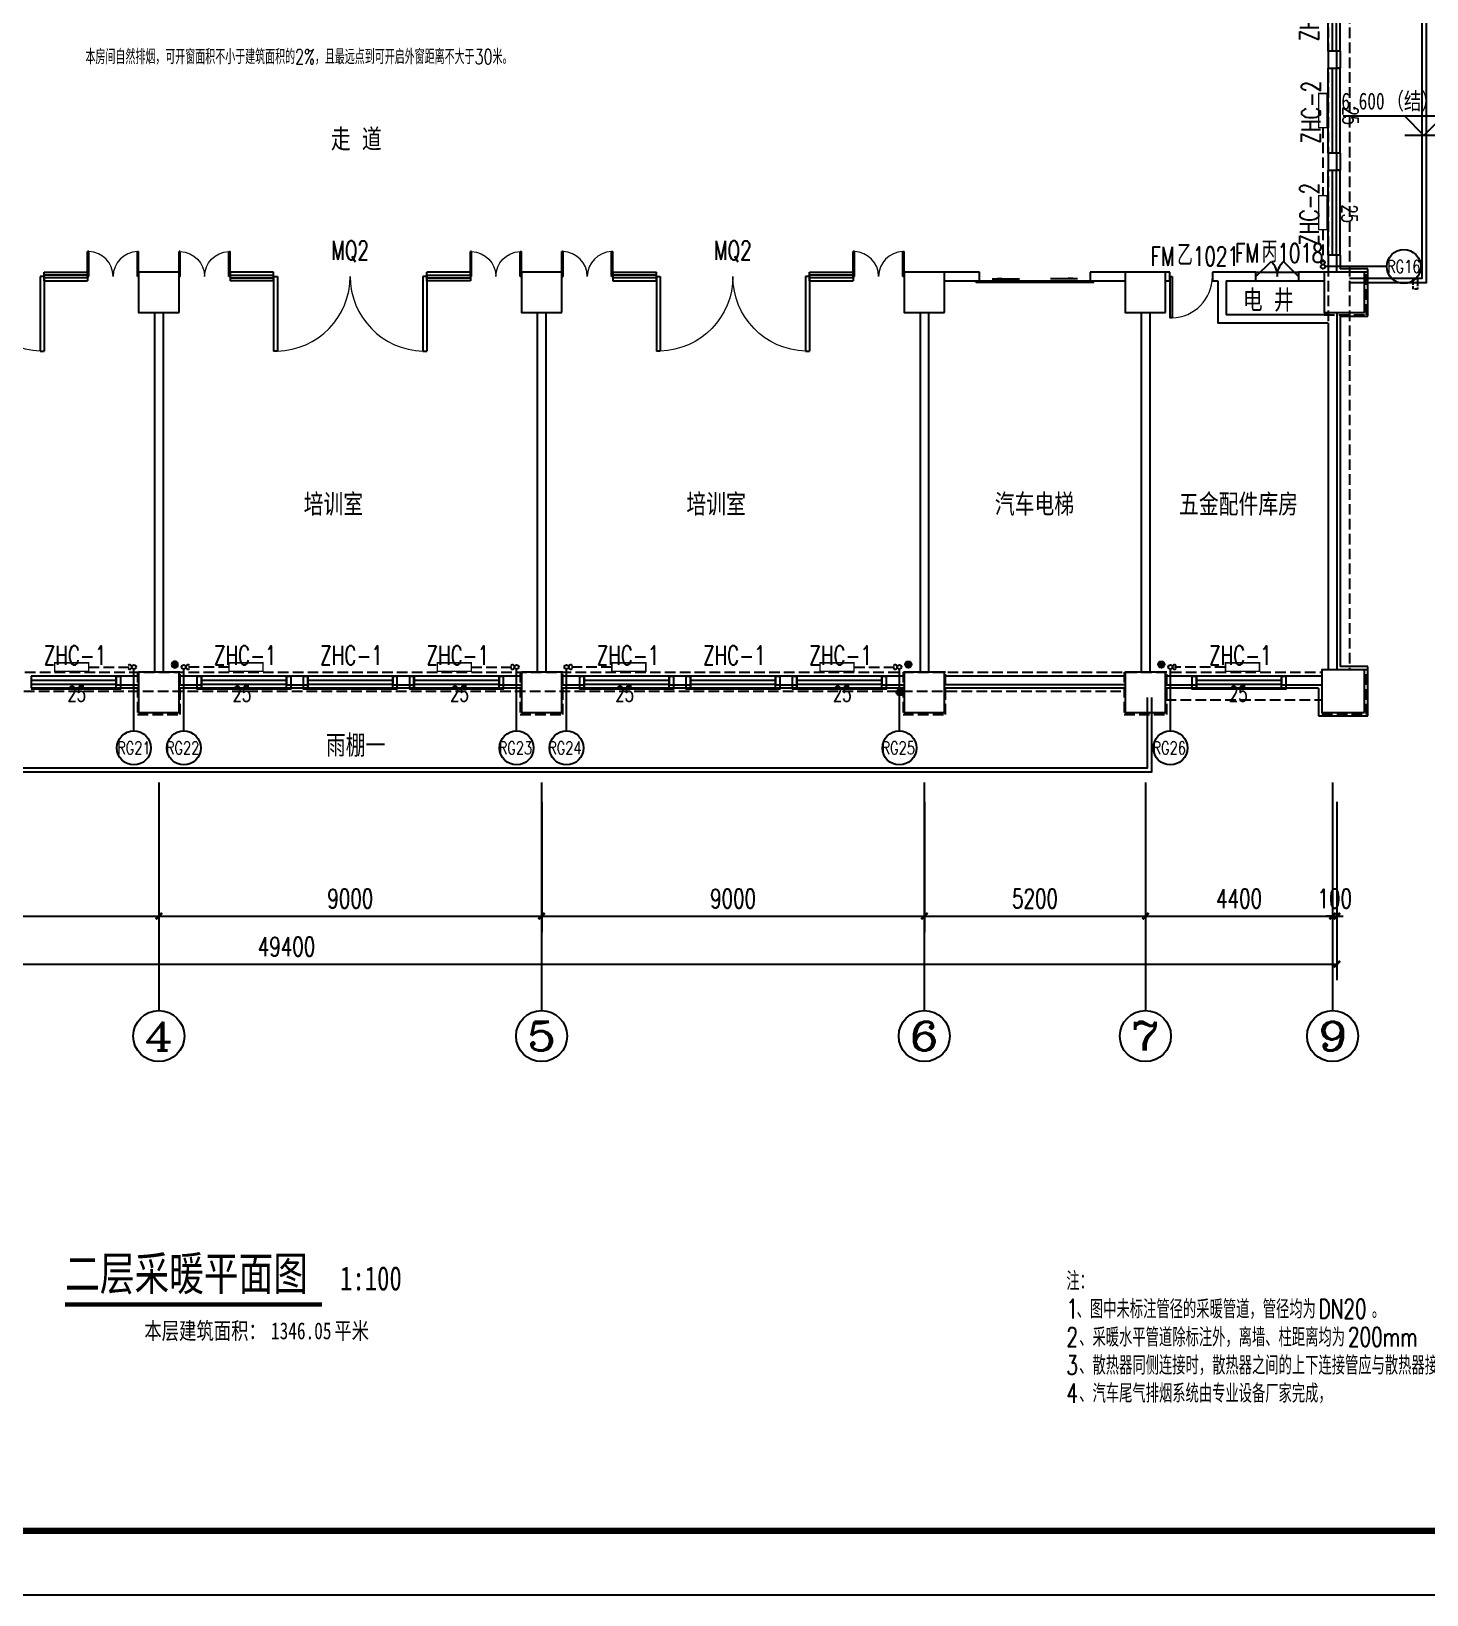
# Model space of a CAD drawing. Extents: x -37230 to 424755, y -141014 to 127947.
# Drawn here: x 181228 to 214043, y -3727 to 33030 of the extents above; entities that cross this region are included whole.
import ezdxf
from ezdxf.enums import TextEntityAlignment as Align

# ---------------------------------------------------------------- set-up
doc = ezdxf.new("R2010")
doc.units = 0
doc.header["$LTSCALE"] = 1000
doc.header["$MEASUREMENT"] = 0
doc.linetypes.add('DASH', pattern=[0.35, 0.25, -0.1])
for name, color, linetype in [('AXIS', 3, 'Continuous'), ('AXIS_TEXT', 7, 'Continuous'), ('COLUMN', 8, 'Continuous'), ('DIM-暖供水', 3, 'Continuous'), ('DIM_ELEV', 3, 'Continuous'), ('DIM_SYMB', 3, 'Continuous'), ('PIPE-暖供支管', 4, 'Continuous'), ('PIPE-暖回支管', 4, 'DASH'), ('PUB_TEXT(除标注、表格文字外各种说明文字)', 7, 'Continuous'), ('S_GROUND(给排水)', 143, 'Continuous'), ('S_SURFACE(面层)', 62, 'Continuous'), ('SURFACE', 5, 'Continuous'), ('TH-散热器', 4, 'Continuous'), ('TH_TEXT', 7, 'Continuous'), ('TWT_TITLE', 7, 'Continuous'), ('WALL-PARAPET(女儿墙)', 8, 'Continuous'), ('WINDOW_TEXT', 8, 'Continuous'), ('暖通底图', 8, 'Continuous')]:
    doc.layers.add(name, color=color, linetype=linetype)
doc.styles.add('-宋体', font='', dxfattribs={"width": 0.75})
doc.styles.add('_TCH_AXIS', font='COMPLEX', dxfattribs={"bigfont": 'GBCBIG'})
doc.styles.add('_TCH_DIM', font='SIMPLEX', dxfattribs={"bigfont": 'GBCBIG'})
doc.styles.add('_TCH_DIM_T3', font='SIMPLEX', dxfattribs={"width": 0.705882, "bigfont": 'GBCBIG'})
doc.styles.add('_TCH_WINDOW', font='SIMPLEX', dxfattribs={"height": 3.5, "bigfont": 'GBCBIG'})
doc.styles.add('_THVAC_SERIAL', font='COMPLEX', dxfattribs={"width": 0.8, "height": 3.5, "bigfont": 'HZTXT'})
doc.styles.add('COMPLEX', font='COMPLEX')
doc.styles.add('DIM_FONT', font='SIMPLEX', dxfattribs={"width": 0.7, "bigfont": 'GBCBIG'})
doc.styles.get('-宋体').set_extended_font_data('SimSun')
doc.dimstyles.new('_TCH_ARCH&&150', dxfattribs={"dimscale": 1.5, "dimtxt": 350, "dimasz": 100, "dimexe": 250, "dimexo": 300, "dimgap": 100, "dimtad": 1, "dimdec": 0, "dimzin": 0, "dimdsep": 46, "dimtxsty": 'DIM_FONT', "dimblk": 'ARCHTICK', "dimcen": 0.09, "dimclrt": 7, "dimazin": 2, "dimtfac": 1, "dimtdec": 0, "dimtix": 1, "dimtmove": 2, "dimatfit": 3, "dimfxl": 0, "dimtolj": 1, "dimtzin": 0, "dimarcsym": 0})

# ---------------------------------------------------------------- blocks, each defined once
blk = doc.blocks.new('geipaishuiguan')
at = {"layer": 'S_GROUND(给排水)'}
for p, q in [((-50313, 82116), (-50313, 81971)), ((-50275, 82043), (-50313, 82043)), ((-50275, 82116), (-50275, 81971))]:
    blk.add_line(p, q, dxfattribs=at)
for radius in [75, 50]:
    blk.add_circle((-50294, 82043), radius, dxfattribs=at)
blk = doc.blocks.new('DSAAAAAAAAAAAHHHHHHHHHHDSAAAAAACCE')
at = {"layer": 'S_SURFACE(面层)', "linetype": 'DASH'}
for p, q in [((67441, 162939), (66391, 162939)), ((66391, 162939), (66391, 161889)), ((67441, 161889), (67441, 162939)), ((71291, 162939), (70291, 162939)), ((70291, 162939), (70291, 161939)), ((71291, 161939), (71291, 162939)), ((80291, 162939), (79291, 162939)), ((79291, 162939), (79291, 161939)), ((80291, 161939), (80291, 162939)), ((89291, 162939), (88291, 162939)), ((88291, 162939), (88291, 161939)), ((89291, 161939), (89291, 162939)), ((98291, 162939), (97291, 162939)), ((97291, 162939), (97291, 161939)), ((98291, 161939), (98291, 162939)), ((107291, 162939), (106291, 162939)), ((106291, 162939), (106291, 161939)), ((107291, 161939), (107291, 162939)), ((113291, 162939), (112291, 162939)), ((112291, 162939), (112291, 161939)), ((113291, 161939), (113291, 162939)), ((117191, 162939), (116141, 162939)), ((116141, 162939), (116141, 161889)), ((117191, 161889), (117191, 162939)), ((66391, 161889), (67441, 161889)), ((70291, 161939), (71291, 161939)), ((79291, 161939), (80291, 161939)), ((88291, 161939), (89291, 161939)), ((97291, 161939), (98291, 161939)), ((106291, 161939), (107291, 161939)), ((112291, 161939), (113291, 161939)), ((116141, 161889), (117191, 161889)), ((67391, 153539), (66391, 153539)), ((66391, 153539), (66391, 152539)), ((67391, 152539), (67391, 153539)), ((117191, 153539), (116191, 153539)), ((116191, 153539), (116191, 152539)), ((117191, 152539), (117191, 153539)), ((66391, 152539), (67391, 152539)), ((116191, 152539), (117191, 152539)), ((67391, 144939), (66391, 144939)), ((66391, 144939), (66391, 143939)), ((67391, 143939), (67391, 144939)), ((117191, 144939), (116191, 144939)), ((116191, 144939), (116191, 143939)), ((117191, 143939), (117191, 144939)), ((66391, 143939), (67391, 143939)), ((116191, 143939), (117191, 143939)), ((67441, 135589), (66391, 135589)), ((66391, 135589), (66391, 134539)), ((67441, 134539), (67441, 135589)), ((71291, 135539), (70291, 135539)), ((70291, 135539), (70291, 134539)), ((71291, 134539), (71291, 135539)), ((80291, 135539), (79291, 135539)), ((79291, 135539), (79291, 134539)), ((80291, 134539), (80291, 135539)), ((89291, 135539), (88291, 135539)), ((88291, 135539), (88291, 134539)), ((89291, 134539), (89291, 135539)), ((98291, 135539), (97291, 135539)), ((97291, 135539), (97291, 134539)), ((98291, 134539), (98291, 135539)), ((107291, 135539), (106291, 135539)), ((106291, 135539), (106291, 134539)), ((107291, 134539), (107291, 135539)), ((112491, 135539), (111491, 135539)), ((111491, 135539), (111491, 134539)), ((112491, 134539), (112491, 135539)), ((117191, 135589), (116141, 135589)), ((116141, 135589), (116141, 134539)), ((117191, 134539), (117191, 135589)), ((66391, 134539), (67441, 134539)), ((70291, 134539), (71291, 134539)), ((79291, 134539), (80291, 134539)), ((88291, 134539), (89291, 134539)), ((97291, 134539), (98291, 134539)), ((106291, 134539), (107291, 134539)), ((111491, 134539), (112491, 134539)), ((116141, 134539), (117191, 134539))]:
    blk.add_line(p, q, dxfattribs=at)
blk = doc.blocks.new('gouzaozhuyi')
at = {"layer": 'COLUMN'}
blk.add_lwpolyline([(-113223, -21566), (-113223, -21866), (-113323, -21866), (-113323, -21566), (-113223, -21566)], dxfattribs=at)
blk = doc.blocks.new('_ArchTick')
at = {"color": 0, "linetype": 'ByBlock', "const_width": 0.4}
blk.add_lwpolyline([(-0.5, -0.5), (0.5, 0.5)], dxfattribs=at)
blk = doc.blocks.new('*D77')
at = {"layer": 'AXIS', "color": 0, "lineweight": -2}
for p, q in [((79791, 14915), (79791, 11852)), ((88791, 14915), (88791, 11852)), ((79791, 12227), (88791, 12227))]:
    blk.add_line(p, q, dxfattribs=at)
at = {"layer": 'Defpoints', "color": 0}
for p in [(79791, 15365), (88791, 15365), (88791, 12227)]:
    blk.add_point(p, dxfattribs=at)
at = {"layer": 'AXIS', "color": 0, "lineweight": -2, "xscale": 150, "yscale": 150, "zscale": 150, "rotation": 180}
blk.add_blockref('_ArchTick', (79791, 12227), dxfattribs=at)
at = {"layer": 'AXIS', "color": 0, "lineweight": -2, "xscale": 150, "yscale": 150, "zscale": 150}
blk.add_blockref('_ArchTick', (88791, 12227), dxfattribs=at)
at = {"layer": 'AXIS', "color": 7, "insert": (84291, 12639), "char_height": 446.2, "attachment_point": 5, "style": '_TCH_DIM_T3'}
blk.add_mtext('\\A1;9000', dxfattribs=at)
blk = doc.blocks.new('*D78')
at = {"layer": 'AXIS', "color": 0, "lineweight": -2}
for p, q in [((88791, 14915), (88791, 11852)), ((97791, 14915), (97791, 11852)), ((88791, 12227), (97791, 12227))]:
    blk.add_line(p, q, dxfattribs=at)
at = {"layer": 'Defpoints', "color": 0}
for p in [(88791, 15365), (97791, 15365), (97791, 12227)]:
    blk.add_point(p, dxfattribs=at)
at = {"layer": 'AXIS', "color": 0, "lineweight": -2, "xscale": 150, "yscale": 150, "zscale": 150, "rotation": 180}
blk.add_blockref('_ArchTick', (88791, 12227), dxfattribs=at)
at = {"layer": 'AXIS', "color": 0, "lineweight": -2, "xscale": 150, "yscale": 150, "zscale": 150}
blk.add_blockref('_ArchTick', (97791, 12227), dxfattribs=at)
at = {"layer": 'AXIS', "color": 7, "insert": (93291, 12639), "char_height": 446.2, "attachment_point": 5, "style": '_TCH_DIM_T3'}
blk.add_mtext('\\A1;9000', dxfattribs=at)
blk = doc.blocks.new('*D79')
at = {"layer": 'AXIS', "color": 0, "lineweight": -2}
for p, q in [((97791, 14915), (97791, 11852)), ((106791, 14915), (106791, 11852)), ((97791, 12227), (106791, 12227))]:
    blk.add_line(p, q, dxfattribs=at)
at = {"layer": 'Defpoints', "color": 0}
for p in [(97791, 15365), (106791, 15365), (106791, 12227)]:
    blk.add_point(p, dxfattribs=at)
at = {"layer": 'AXIS', "color": 0, "lineweight": -2, "xscale": 150, "yscale": 150, "zscale": 150, "rotation": 180}
blk.add_blockref('_ArchTick', (97791, 12227), dxfattribs=at)
at = {"layer": 'AXIS', "color": 0, "lineweight": -2, "xscale": 150, "yscale": 150, "zscale": 150}
blk.add_blockref('_ArchTick', (106791, 12227), dxfattribs=at)
at = {"layer": 'AXIS', "color": 7, "insert": (102291, 12639), "char_height": 446.2, "attachment_point": 5, "style": '_TCH_DIM_T3'}
blk.add_mtext('\\A1;9000', dxfattribs=at)
blk = doc.blocks.new('*D80')
at = {"layer": 'AXIS', "color": 0, "lineweight": -2}
for p, q in [((106791, 14915), (106791, 11852)), ((111991, 14915), (111991, 11852)), ((106791, 12227), (111991, 12227))]:
    blk.add_line(p, q, dxfattribs=at)
at = {"layer": 'Defpoints', "color": 0}
for p in [(106791, 15365), (111991, 15365), (111991, 12227)]:
    blk.add_point(p, dxfattribs=at)
at = {"layer": 'AXIS', "color": 0, "lineweight": -2, "xscale": 150, "yscale": 150, "zscale": 150, "rotation": 180}
blk.add_blockref('_ArchTick', (106791, 12227), dxfattribs=at)
at = {"layer": 'AXIS', "color": 0, "lineweight": -2, "xscale": 150, "yscale": 150, "zscale": 150}
blk.add_blockref('_ArchTick', (111991, 12227), dxfattribs=at)
at = {"layer": 'AXIS', "color": 7, "insert": (109391, 12639), "char_height": 446.2, "attachment_point": 5, "style": '_TCH_DIM_T3'}
blk.add_mtext('\\A1;5200', dxfattribs=at)
blk = doc.blocks.new('*D81')
at = {"layer": 'AXIS', "color": 0, "lineweight": -2}
for p, q in [((111991, 14915), (111991, 11852)), ((116391, 14915), (116391, 11852)), ((111991, 12227), (116391, 12227))]:
    blk.add_line(p, q, dxfattribs=at)
at = {"layer": 'Defpoints', "color": 0}
for p in [(111991, 15365), (116391, 15365), (116391, 12227)]:
    blk.add_point(p, dxfattribs=at)
at = {"layer": 'AXIS', "color": 0, "lineweight": -2, "xscale": 150, "yscale": 150, "zscale": 150, "rotation": 180}
blk.add_blockref('_ArchTick', (111991, 12227), dxfattribs=at)
at = {"layer": 'AXIS', "color": 0, "lineweight": -2, "xscale": 150, "yscale": 150, "zscale": 150}
blk.add_blockref('_ArchTick', (116391, 12227), dxfattribs=at)
at = {"layer": 'AXIS', "color": 7, "insert": (114191, 12639), "char_height": 446.2, "attachment_point": 5, "style": '_TCH_DIM_T3'}
blk.add_mtext('\\A1;4400', dxfattribs=at)
blk = doc.blocks.new('*D82')
at = {"layer": 'AXIS', "color": 0, "lineweight": -2}
for p, q in [((116391, 14915), (116391, 11852)), ((116491, 14915), (116491, 11852)), ((116391, 12227), (116241, 12227)), ((116391, 12227), (116491, 12227)), ((116491, 12227), (116641, 12227))]:
    blk.add_line(p, q, dxfattribs=at)
at = {"layer": 'Defpoints', "color": 0}
for p in [(116391, 15365), (116491, 15365), (116491, 12227)]:
    blk.add_point(p, dxfattribs=at)
at = {"layer": 'AXIS', "color": 0, "lineweight": -2, "xscale": 150, "yscale": 150, "zscale": 150}
blk.add_blockref('_ArchTick', (116391, 12227), dxfattribs=at)
at = {"layer": 'AXIS', "color": 0, "lineweight": -2, "xscale": 150, "yscale": 150, "zscale": 150, "rotation": 180}
blk.add_blockref('_ArchTick', (116491, 12227), dxfattribs=at)
at = {"layer": 'AXIS', "color": 7, "insert": (116441, 12639), "char_height": 446.2, "attachment_point": 5, "style": '_TCH_DIM_T3'}
blk.add_mtext('\\A1;100', dxfattribs=at)
blk = doc.blocks.new('*D83')
at = {"layer": 'AXIS', "color": 0, "lineweight": -2}
for p, q in [((67091, 14915), (67091, 10723)), ((116491, 14915), (116491, 10723)), ((67091, 11098), (116491, 11098))]:
    blk.add_line(p, q, dxfattribs=at)
at = {"layer": 'Defpoints', "color": 0}
for p in [(67091, 15365), (116491, 15365), (116491, 11098)]:
    blk.add_point(p, dxfattribs=at)
at = {"layer": 'AXIS', "color": 0, "lineweight": -2, "xscale": 150, "yscale": 150, "zscale": 150, "rotation": 180}
blk.add_blockref('_ArchTick', (67091, 11098), dxfattribs=at)
at = {"layer": 'AXIS', "color": 0, "lineweight": -2, "xscale": 150, "yscale": 150, "zscale": 150}
blk.add_blockref('_ArchTick', (116491, 11098), dxfattribs=at)
at = {"layer": 'AXIS', "color": 7, "insert": (91791, 11510), "char_height": 446.2, "attachment_point": 5, "style": '_TCH_DIM_T3'}
blk.add_mtext('\\A1;49400', dxfattribs=at)
blk = doc.blocks.new('_AXISO')
blk.add_circle((0, 0), 0.5)
at = {"layer": 'AXIS_TEXT', "style": 'COMPLEX', "width": 1.041667}
blk.add_attdef('A', text='', height=0.56, dxfattribs=at).set_placement((-0.25, -0.28), (0.25, -0.28), align=Align.FIT)
blk = doc.blocks.new('我')
at = {"layer": 'TWT_TITLE'}
blk.add_lwpolyline([(-144001, -68537), (-54901, -68537), (-54901, -5537), (-144001, -5537)], close=True, dxfattribs=at)
at = {"layer": 'TWT_TITLE', "const_width": 150}
blk.add_lwpolyline([(-140251, -67037), (-56401, -67037), (-56401, -7037), (-140251, -7037)], close=True, dxfattribs=at)
blk = doc.blocks.new('$DorLib2D$00000116')
at = {"color": 0}
for p, q in [((-0.5, 0), (-0.146, 0.354)), ((0.5, 0), (0.146, 0.354))]:
    blk.add_line(p, q, dxfattribs=at)
for centre, start, end in [((-0.5, 0), 0, 45), ((0.5, 0), 135, 180)]:
    blk.add_arc(centre, 0.5, start, end, dxfattribs=at)
blk = doc.blocks.new('$DorLib2D$00000001')
for p, q in [((0.45, 0.975), (0.5, 0.975)), ((0.45, 0), (0.45, 0.975)), ((0.5, 0), (0.5, 0.975)), ((0.5, 0), (0.45, 0))]:
    blk.add_line(p, q)
at = {"lineweight": 13}
blk.add_arc((0.475, 0), 0.975, 91.4693, 180, dxfattribs=at)
blk = doc.blocks.new('$DorLib2D$00000002')
for p, q in [((-0.5, 0), (-0.5, 0.4875)), ((-0.475, 0.4875), (-0.5, 0.4875)), ((-0.475, 0), (-0.475, 0.4875)), ((0.475, 0), (0.475, 0.4875)), ((0.475, 0.4875), (0.5, 0.4875)), ((0.5, 0), (0.5, 0.4875)), ((-0.5, 0), (-0.475, 0)), ((0.5, 0), (0.475, 0))]:
    blk.add_line(p, q)
at = {"lineweight": 13}
for centre, start, end in [((-0.4875, 0), 0, 88.53072), ((0.4875, 0), 91.46928, 180)]:
    blk.add_arc(centre, 0.4875, start, end, dxfattribs=at)
blk = doc.blocks.new('$DorLib2D$00000130')
at = {"color": 0, "linetype": 'Continuous'}
for p, q in [((-0.533, 0.66), (-0.533, 0.513)), ((0, 0.66), (-0.533, 0.66)), ((0, 0.513), (0, 0.66)), ((0.533, 0.66), (0, 0.66)), ((0.533, 0.66), (0.533, 0.513)), ((0, 0.513), (-0.533, 0.513)), ((0.533, 0.513), (0, 0.513)), ((-0.385, 0.269), (-0.14, 0.269)), ((-0.385, 0.269), (-0.3, 0.214)), ((-0.3, 0.214), (-0.3, 0.269)), ((0.385, 0.269), (0.14, 0.269)), ((0.3, 0.214), (0.3, 0.269)), ((0.385, 0.269), (0.3, 0.214))]:
    blk.add_line(p, q, dxfattribs=at)
blk = doc.blocks.new('$WINLIB2D$00000001')
at = {"color": 0}
for points in [[(-0.5, 0.5), (-0.5, -0.5)], [(-0.5, 0.5), (0.5, 0.5)], [(0.5, -0.5), (0.5, 0.5)], [(0.5, 0.167), (-0.5, 0.167)], [(0.5, -0.167), (-0.5, -0.167)], [(-0.5, -0.5), (0.5, -0.5)]]:
    blk.add_lwpolyline(points, dxfattribs=at)
blk = doc.blocks.new('_FZH')
blk.add_lwpolyline([(-0.5, -0.5), (0.5, -0.5), (0.5, 0.5), (-0.5, 0.5)], close=True)
blk = doc.blocks.new('i')
at = {"layer": 'AXIS'}
ref = blk.add_blockref('_AXISO', (116391.4, 9405.2), dxfattribs=dict(at, xscale=1200, yscale=1200, zscale=1200))
ref.add_attrib('A', '9', dxfattribs={"layer": 'AXIS_TEXT', "height": 678.8, "style": '_TCH_AXIS', "width": 1.5}).set_placement((116052, 9065.8), (116730.8, 9065.8), align=Align.FIT)
for p1, p2, distance, picture, middle in [((67091.4, 15365.2), (116491.4, 15365.2), -4267.7, '*D83', (91791.4, 11510)), ((79791.4, 15365.2), (88791.4, 15365.2), -3138.6, '*D77', (84291.4, 12639.1)), ((88791.4, 15365.2), (97791.4, 15365.2), -3138.6, '*D78', (93291.4, 12639.1)), ((97791.4, 15365.2), (106791.4, 15365.2), -3138.6, '*D79', (102291.4, 12639.1)), ((106791.4, 15365.2), (111991.4, 15365.2), -3138.6, '*D80', (109391.4, 12639.1)), ((111991.4, 15365.2), (116391.4, 15365.2), -3138.6, '*D81', (114191.4, 12639.1)), ((116391.4, 15365.2), (116491.4, 15365.2), -3138.6, '*D82', (116441.4, 12639.1))]:
    dim = blk.add_aligned_dim(p1=p1, p2=p2, distance=distance, dimstyle='_TCH_ARCH&&150', dxfattribs=at)
    dim.commit()
    dim.dimension.update_dxf_attribs({"geometry": picture, "text_midpoint": middle})

msp = doc.modelspace()

# ---------------------------------------------------------------- linework, layer by layer
at = {"color": 3}
for p, q in [((213103.9, 27498.3), (211650.8, 27498.3, 750)), ((183641.2, 16580.1), (183641.2, 18033.2, 750)), ((184814, 16580.1), (184814, 18033.2, 750)), ((192641.2, 16580.1), (192641.2, 18033.2, 750)), ((193814, 16580.1), (193814, 18033.2, 750)), ((201641.2, 16580.1), (201641.2, 18033.2, 750)), ((208014, 16580.1), (208014, 18033.2, 750))]:
    msp.add_line(p, q, dxfattribs=at)
at = {"layer": 'AXIS'}
for p, q in [((184227.6, 15365.2), (184227.6, 10005.2)), ((193227.6, 15365.2), (193227.6, 10005.2)), ((202227.6, 15365.2), (202227.6, 10005.2)), ((207427.6, 15365.2), (207427.6, 10005.2)), ((211827.6, 15365.2), (211827.6, 10005.2))]:
    msp.add_line(p, q, dxfattribs=at)
at = {"layer": 'DIM-暖供水'}
for centre in [(213503.9, 27498.3), (183641.2, 16180.1), (184814, 16180.1), (192641.2, 16180.1), (193814, 16180.1), (201641.2, 16180.1), (208014, 16180.1)]:
    msp.add_circle(centre, 400, dxfattribs=at)
at = {"layer": 'DIM_ELEV', "color": 8}
for p, q in [((214427.5, 31032), (212080, 31032)), ((213977.5, 30582), (213527.5, 31032)), ((213977.5, 30582), (214427.5, 31032)), ((215027.5, 30582), (213527.5, 30582))]:
    msp.add_line(p, q, dxfattribs=at)
at = {"layer": 'DIM_SYMB', "const_width": 105}
msp.add_lwpolyline([(182023.5, 3096.7), (188068.3, 3096.7)], dxfattribs=at)
at = {"layer": 'PIPE-暖供支管', "linetype": 'Continuous'}
for centre in [(211600.8, 27498.3), (183641.2, 18083.2), (184814, 18083.2), (192641.2, 18083.2), (193814, 18083.2), (201641.2, 18083.2), (208014, 18083.2)]:
    msp.add_circle(centre, 50, dxfattribs=at)
at = {"layer": 'PIPE-暖回支管', "linetype": 'DASH'}
for p, q in [((211600.8, 30765.2), (211600.8, 29165.2)), ((211600.8, 28365.2), (211600.8, 27598.3)), ((182576.5, 18083.2), (183541.2, 18083.2)), ((185878.7, 18083.2), (184914, 18083.2)), ((191576.5, 18083.2), (192541.2, 18083.2)), ((194878.7, 18083.2), (193914, 18083.2)), ((200576.5, 18083.2), (201541.2, 18083.2)), ((209309.3, 18083.2), (208114, 18083.2))]:
    msp.add_line(p, q, dxfattribs=at)
for centre, start, end in [((211600.8, 27598.3), 135, 45), ((183541.2, 18083.2), 225, 135), ((184914, 18083.2), 45, 315), ((192541.2, 18083.2), 225, 135), ((193914, 18083.2), 45, 315), ((201541.2, 18083.2), 225, 135), ((208114, 18083.2), 45, 315)]:
    msp.add_arc(centre, 50, start, end, dxfattribs=at)
at = {"layer": 'S_GROUND(给排水)', "color": 8, "linetype": 'DASH', "ltscale": 0.3}
msp.add_lwpolyline([(213827.6, 27215.2), (213827.6, 26965.2), (213727.6, 26965.2), (213727.6, 27215.2), (213827.6, 27215.2)], dxfattribs=at)
at = {"layer": 'SURFACE', "color": 8}
for p, q in [((212007.6, 32565.2), (211927.6, 32565.2)), ((212007.6, 32565.2), (212007.6, 32165.2)), ((212007.6, 32165.2), (211927.6, 32165.2)), ((212007.6, 30165.2), (211927.6, 30165.2)), ((212007.6, 30165.2), (212007.6, 29765.2)), ((212007.6, 29765.2), (211927.6, 29765.2)), ((212007.6, 27765.2), (211927.6, 27765.2)), ((212007.6, 27765.2), (212007.6, 27445.2)), ((212657.6, 27445.2), (212007.6, 27445.2)), ((212657.6, 26335.2), (212657.6, 27445.2)), ((212007.6, 26335.2), (212007.6, 26265.2)), ((212007.6, 26335.2), (212657.6, 26335.2)), ((212007.6, 26265.2), (212007.6, 18095.2)), ((212657.6, 18095.2), (212007.6, 18095.2)), ((212657.6, 16935.2), (212657.6, 18095.2)), ((183227.6, 17585.2), (183227.6, 17665.2)), ((185227.6, 17585.2), (185227.6, 17665.2)), ((187227.6, 17585.2), (187227.6, 17665.2)), ((187727.6, 17585.2), (187727.6, 17665.2)), ((189727.6, 17585.2), (189727.6, 17665.2)), ((190227.6, 17585.2), (190227.6, 17665.2)), ((192227.6, 17585.2), (192227.6, 17665.2)), ((194227.6, 17585.2), (194227.6, 17665.2)), ((196227.6, 17585.2), (196227.6, 17665.2)), ((196727.6, 17585.2), (196727.6, 17665.2)), ((198727.6, 17585.2), (198727.6, 17665.2)), ((199227.6, 17585.2), (199227.6, 17665.2)), ((201227.6, 17585.2), (201227.6, 17665.2)), ((208627.6, 17585.2), (208627.6, 17665.2)), ((210627.6, 17585.2), (210627.6, 17665.2)), ((183752.6, 17585.2), (183227.6, 17585.2)), ((185227.6, 17585.2), (184702.6, 17585.2)), ((187727.6, 17585.2), (187227.6, 17585.2)), ((190227.6, 17585.2), (189727.6, 17585.2)), ((192752.6, 17585.2), (192227.6, 17585.2)), ((194227.6, 17585.2), (193702.6, 17585.2)), ((196727.6, 17585.2), (196227.6, 17585.2)), ((199227.6, 17585.2), (198727.6, 17585.2)), ((201752.6, 17585.2), (201227.6, 17585.2)), ((206952.6, 17585.2), (202702.6, 17585.2)), ((208627.6, 17585.2), (207902.6, 17585.2)), ((211497.6, 17585.2), (210627.6, 17585.2)), ((211497.6, 17585.2), (211497.6, 16935.2)), ((211497.6, 16935.2), (212657.6, 16935.2))]:
    msp.add_line(p, q, dxfattribs=at)
at = {"layer": 'TH-散热器', "color": 3, "const_width": 35}
for points in [[(211500.8, 31565.2), (211500.8, 30765.2), (211700.8, 30765.2), (211700.8, 31565.2)], [(211500.8, 29165.2), (211500.8, 28365.2), (211700.8, 28365.2), (211700.8, 29165.2)], [(181776.5, 17983.2), (182576.5, 17983.2), (182576.5, 18183.2), (181776.5, 18183.2)], [(186678.7, 18183.2), (185878.7, 18183.2), (185878.7, 17983.2), (186678.7, 17983.2)], [(190776.5, 17983.2), (191576.5, 17983.2), (191576.5, 18183.2), (190776.5, 18183.2)], [(195678.7, 18183.2), (194878.7, 18183.2), (194878.7, 17983.2), (195678.7, 17983.2)], [(199776.5, 17983.2), (200576.5, 17983.2), (200576.5, 18183.2), (199776.5, 18183.2)], [(210109.3, 18183.2), (209309.3, 18183.2), (209309.3, 17983.2), (210109.3, 17983.2)]]:
    msp.add_lwpolyline(points, close=True, dxfattribs=at)
at = {"layer": 'WALL-PARAPET(女儿墙)', "color": 8}
for points in [[(211927.6, 38215.2), (214027.6, 38215.2), (214027.6, 27115.2), (212227.6, 27115.2)], [(211927.6, 38115.2), (213927.6, 38115.2), (213927.6, 27215.2), (212227.6, 27215.2)]]:
    msp.add_lwpolyline(points, dxfattribs=at)
at = {"layer": '暖通底图', "color": 8, "linetype": 'DASH'}
for p, q in [((211727.6, 44315.2), (211727.6, 18015.2)), ((212227.6, 44315.2), (212227.6, 18015.2)), ((162877.6, 17965.2), (211577.6, 17965.2)), ((166702.6, 17515.2), (206952.6, 17515.2)), ((207902.6, 17315.2), (211577.6, 17315.2))]:
    msp.add_line(p, q, dxfattribs=at)
at = {"layer": '暖通底图', "color": 8}
for p, q in [((211727.6, 32565.2), (211727.6, 32165.2)), ((211927.6, 32565.2), (211727.6, 32565.2)), ((211927.6, 32165.2), (211927.6, 32565.2)), ((211727.6, 32165.2), (211927.6, 32165.2)), ((211727.6, 30165.2), (211727.6, 29765.2)), ((211927.6, 30165.2), (211727.6, 30165.2)), ((211927.6, 29765.2), (211927.6, 30165.2)), ((211727.6, 29765.2), (211927.6, 29765.2)), ((211927.6, 27765.2), (211727.6, 27765.2)), ((211727.6, 27765.2), (211727.6, 27365.2)), ((211927.6, 27365.2), (211927.6, 27765.2)), ((203527.6, 27365.2), (202702.6, 27365.2)), ((203527.6, 27165.2), (203527.6, 27365.2)), ((206952.6, 27365.2), (206127.6, 27365.2)), ((206127.6, 27365.2), (206127.6, 27165.2)), ((208002.6, 27365.2), (207902.6, 27365.2)), ((208002.6, 27165.2), (208002.6, 27365.2)), ((209227.6, 27365.2), (209002.6, 27365.2)), ((209002.6, 27365.2), (209002.6, 27165.2)), ((210027.6, 27365.2), (209227.6, 27365.2)), ((210027.6, 27365.2), (211027.6, 27365.2)), ((210027.6, 27165.2), (210027.6, 27365.2)), ((211627.6, 27365.2), (211027.6, 27365.2)), ((211027.6, 27365.2), (211027.6, 27165.2)), ((202702.6, 27165.2), (203527.6, 27165.2)), ((206127.6, 27165.2), (206952.6, 27165.2)), ((207902.6, 27165.2), (208002.6, 27165.2)), ((209002.6, 27165.2), (209127.6, 27165.2)), ((209127.6, 27165.2), (209127.6, 26165.2)), ((209327.6, 27165.2), (209327.6, 26365.2)), ((209327.6, 27165.2), (210027.6, 27165.2)), ((210027.6, 27165.2), (211027.6, 27165.2)), ((211027.6, 27165.2), (211627.6, 27165.2)), ((184127.6, 26415.2), (184127.6, 17965.2)), ((184327.6, 26415.2), (184327.6, 17965.2)), ((193127.6, 26415.2), (193127.6, 17965.2)), ((193327.6, 26415.2), (193327.6, 17965.2)), ((202127.6, 26415.2), (202127.6, 17965.2)), ((202327.6, 26415.2), (202327.6, 17965.2)), ((207327.6, 26415.2), (207327.6, 17965.2)), ((207527.6, 26415.2), (207527.6, 17965.2)), ((211727.6, 26165.2), (209127.6, 26165.2)), ((211727.6, 26365.2), (209327.6, 26365.2)), ((211727.6, 26415.2), (211727.6, 26365.2)), ((211727.6, 26165.2), (211727.6, 18015.2)), ((211927.6, 26415.2), (211927.6, 26265.2)), ((211927.6, 26265.2), (211927.6, 18015.2)), ((183752.6, 17865.2), (183227.6, 17865.2)), ((183227.6, 17865.2), (183227.6, 17665.2)), ((183227.6, 17665.2), (183752.6, 17665.2)), ((185227.6, 17865.2), (184702.6, 17865.2)), ((184702.6, 17665.2), (185227.6, 17665.2)), ((185227.6, 17665.2), (185227.6, 17865.2)), ((187727.6, 17865.2), (187227.6, 17865.2)), ((187227.6, 17865.2), (187227.6, 17665.2)), ((187227.6, 17665.2), (187727.6, 17665.2)), ((187727.6, 17665.2), (187727.6, 17865.2)), ((190227.6, 17865.2), (189727.6, 17865.2)), ((189727.6, 17865.2), (189727.6, 17665.2)), ((189727.6, 17665.2), (190227.6, 17665.2)), ((190227.6, 17665.2), (190227.6, 17865.2)), ((192752.6, 17865.2), (192227.6, 17865.2)), ((192227.6, 17865.2), (192227.6, 17665.2)), ((192227.6, 17665.2), (192752.6, 17665.2)), ((194227.6, 17865.2), (193702.6, 17865.2)), ((193702.6, 17665.2), (194227.6, 17665.2)), ((194227.6, 17665.2), (194227.6, 17865.2)), ((196727.6, 17865.2), (196227.6, 17865.2)), ((196227.6, 17865.2), (196227.6, 17665.2)), ((196227.6, 17665.2), (196727.6, 17665.2)), ((196727.6, 17665.2), (196727.6, 17865.2)), ((199227.6, 17865.2), (198727.6, 17865.2)), ((198727.6, 17865.2), (198727.6, 17665.2)), ((198727.6, 17665.2), (199227.6, 17665.2)), ((199227.6, 17665.2), (199227.6, 17865.2)), ((201752.6, 17865.2), (201227.6, 17865.2)), ((201227.6, 17865.2), (201227.6, 17665.2)), ((201227.6, 17665.2), (201752.6, 17665.2)), ((206952.6, 17865.2), (202702.6, 17865.2)), ((206952.6, 17665.2), (202702.6, 17665.2)), ((208627.6, 17865.2), (207902.6, 17865.2)), ((207902.6, 17665.2), (208627.6, 17665.2)), ((208627.6, 17665.2), (208627.6, 17865.2)), ((211577.6, 17865.2), (210627.6, 17865.2)), ((210627.6, 17865.2), (210627.6, 17665.2)), ((210627.6, 17665.2), (211577.6, 17665.2)), ((183227.6, 17565.2), (181227.6, 17565.2)), ((187227.6, 17565.2), (185227.6, 17565.2)), ((189727.6, 17565.2), (187727.6, 17565.2)), ((192227.6, 17565.2), (190227.6, 17565.2)), ((196227.6, 17565.2), (194227.6, 17565.2)), ((198727.6, 17565.2), (196727.6, 17565.2)), ((201227.6, 17565.2), (199227.6, 17565.2)), ((210627.6, 17565.2), (208627.6, 17565.2))]:
    msp.add_line(p, q, dxfattribs=at)
for points in [[(166077.6, 17365.2), (166077.6, 15615.2), (207577.6, 15615.2), (207577.6, 17365.2)], [(166177.6, 17365.2), (166177.6, 15715.2), (207477.6, 15715.2), (207477.6, 17365.2)]]:
    msp.add_lwpolyline(points, dxfattribs=at)

# ---------------------------------------------------------------- block references
for name, p in [('我', (288649.7, 64809.9)), ('i', (95439.2, 0.7))]:
    msp.add_blockref(name, p)
at = {"layer": 'AXIS'}
ref = msp.add_blockref('_AXISO', (184227.6, 9405.2), dxfattribs=dict(at, xscale=1200, yscale=1200, zscale=1200))
ref.add_attrib('A', '4', dxfattribs={"layer": 'AXIS_TEXT', "height": 678.8, "style": '_TCH_AXIS', "width": 1.3125}).set_placement((183888.2, 9065.8), (184567, 9065.8), align=Align.FIT)
ref = msp.add_blockref('_AXISO', (193227.6, 9405.2), dxfattribs=dict(at, xscale=1200, yscale=1200, zscale=1200))
ref.add_attrib('A', '5', dxfattribs={"layer": 'AXIS_TEXT', "height": 678.8, "style": '_TCH_AXIS', "width": 1.5}).set_placement((192888.2, 9065.8), (193567, 9065.8), align=Align.FIT)
ref = msp.add_blockref('_AXISO', (202227.6, 9405.2), dxfattribs=dict(at, xscale=1200, yscale=1200, zscale=1200))
ref.add_attrib('A', '6', dxfattribs={"layer": 'AXIS_TEXT', "height": 678.8, "style": '_TCH_AXIS', "width": 1.5}).set_placement((201888.2, 9065.8), (202567, 9065.8), align=Align.FIT)
ref = msp.add_blockref('_AXISO', (207427.6, 9405.2), dxfattribs=dict(at, xscale=1200, yscale=1200, zscale=1200))
ref.add_attrib('A', '7', dxfattribs={"layer": 'AXIS_TEXT', "height": 678.8, "style": '_TCH_AXIS', "width": 1.5}).set_placement((207088.2, 9065.8), (207767, 9065.8), align=Align.FIT)
ref = msp.add_blockref('_AXISO', (211827.6, 9405.2), dxfattribs=dict(at, xscale=1200, yscale=1200, zscale=1200))
ref.add_attrib('A', '9', dxfattribs={"layer": 'AXIS_TEXT', "height": 678.8, "style": '_TCH_AXIS', "width": 1.5}).set_placement((211488.2, 9065.8), (212167, 9065.8), align=Align.FIT)
at = {"layer": '暖通底图', "color": 8}
for name, p in [('DSAAAAAAAAAAAHHHHHHHHHHDSAAAAAACCE', (95436.2, -117573.7)), ('gouzaozhuyi', (296551, 39431.1)), ('gouzaozhuyi', (298451, 39431.1)), ('gouzaozhuyi', (300551, 39431.1)), ('gouzaozhuyi', (300951, 39431.1)), ('gouzaozhuyi', (303051, 39431.1)), ('gouzaozhuyi', (303451, 39431.1)), ('gouzaozhuyi', (305551, 39431.1)), ('gouzaozhuyi', (307451, 39431.1)), ('gouzaozhuyi', (309551, 39431.1)), ('gouzaozhuyi', (309951, 39431.1)), ('gouzaozhuyi', (312051, 39431.1)), ('gouzaozhuyi', (312451, 39431.1)), ('gouzaozhuyi', (314551, 39431.1)), ('gouzaozhuyi', (321851, 39431.1)), ('gouzaozhuyi', (323951, 39431.1)), ('geipaishuiguan', (251946.7, -64556.4))]:
    msp.add_blockref(name, p, dxfattribs=at)
ref = msp.add_blockref('$WINLIB2D$00000001', (211867.6, 33565.2), dxfattribs=dict(at, xscale=-2000, yscale=280, zscale=280, rotation=270))
ref.add_attrib('A', 'ZHC-2', (211506.6, 32792.7), dxfattribs={"layer": 'WINDOW_TEXT', "color": 8, "height": 446.25, "rotation": 90, "style": '_TCH_WINDOW', "width": 0.705882})
ref = msp.add_blockref('$WINLIB2D$00000001', (211867.6, 31165.2), dxfattribs=dict(at, xscale=-2000, yscale=280, zscale=280, rotation=270))
ref.add_attrib('A', 'ZHC-2', (211547.1, 30392.7), dxfattribs={"layer": 'WINDOW_TEXT', "color": 8, "height": 446.25, "rotation": 90, "style": '_TCH_WINDOW', "width": 0.705882})
ref = msp.add_blockref('$WINLIB2D$00000001', (211867.6, 28765.2), dxfattribs=dict(at, xscale=-2000, yscale=280, zscale=280, rotation=270))
ref.add_attrib('A', 'ZHC-2', (211506.6, 27992.7), dxfattribs={"layer": 'WINDOW_TEXT', "color": 8, "height": 446.25, "rotation": 90, "style": '_TCH_WINDOW', "width": 0.705882})
ref = msp.add_blockref('$DorLib2D$00000002', (179727.6, 27265.2), dxfattribs=dict(at, xscale=3600, yscale=-3600, zscale=200))
ref.add_attrib('A', 'MQ2', (179277.6, 27654.6), dxfattribs={"layer": 'WINDOW_TEXT', "color": 8, "height": 446.25, "style": '_TCH_WINDOW', "width": 0.705882})
ref = msp.add_blockref('$DorLib2D$00000002', (188727.6, 27265.2), dxfattribs=dict(at, xscale=-3600, yscale=-3600, zscale=200))
ref.add_attrib('A', 'MQ2', (188277.6, 27654.6), dxfattribs={"layer": 'WINDOW_TEXT', "color": 8, "height": 446.25, "style": '_TCH_WINDOW', "width": 0.705882})
ref = msp.add_blockref('$DorLib2D$00000002', (197727.6, 27265.2), dxfattribs=dict(at, xscale=3600, yscale=-3600, zscale=200))
ref.add_attrib('A', 'MQ2', (197277.6, 27654.6), dxfattribs={"layer": 'WINDOW_TEXT', "color": 8, "height": 446.25, "style": '_TCH_WINDOW', "width": 0.705882})
at = {"layer": '暖通底图', "color": 8, "zscale": 200}
for name, p, xscale, yscale in [('$DorLib2D$00000002', (183152.6, 27265.2), 1200, 1200), ('$DorLib2D$00000002', (185302.6, 27265.2), -1200, 1200), ('$DorLib2D$00000002', (192152.6, 27265.2), -1200, 1200), ('$DorLib2D$00000002', (194302.6, 27265.2), 1200, 1200), ('$DorLib2D$00000002', (201152.6, 27265.2), 1200, 1200), ('$DorLib2D$00000116', (210527.6, 27265.2), -1000, 1000), ('$WINLIB2D$00000001', (182040.1, 27265.2), 1025.000000001193, -200), ('$WINLIB2D$00000001', (186415.1, 27265.2), -1025.000000001193, -200), ('$WINLIB2D$00000001', (191040.1, 27265.2), -1024.999999998807, 200), ('$WINLIB2D$00000001', (195415.1, 27265.2), 1024.999999998807, 200), ('$WINLIB2D$00000001', (200040.1, 27265.2), 1025.000000001193, -200), ('$DorLib2D$00000130', (204827.6, 27265.2), -2600, -200), ('$DorLib2D$00000001', (208502.6, 27265.2), -1000, -1000)]:
    msp.add_blockref(name, p, dxfattribs=dict(at, xscale=xscale, yscale=yscale))
at = {"layer": '暖通底图', "color": 8}
for p, xscale, yscale, zscale, rotation in [((184227.6, 26890.2), 950.0000000014588, 950.0000000018044, 950.0000000018044, 89.99999999998596), ((193227.6, 26890.2), 950.0000000014588, 950.0000000018044, 950.0000000018044, 89.99999999998596), ((202227.6, 26890.2), 950.0000000014588, 950.0000000018044, 950.0000000018044, 89.99999999998596), ((207427.6, 26890.2), 950.0000000014588, 950.0000000018044, 950.0000000018044, 89.99999999998596), ((212102.6, 26890.2), 949.9999999998836, 950, 950, 89.99999999998245), ((212077.6, 17515.2), 1000.000000000455, 999.9999999999709, 999.9999999999709, 89.99999999999667), ((184227.6, 17490.2), 950.0000000001492, 949.9999999998254, 949.9999999998254, 90.00000000000529), ((193227.6, 17490.2), 950.0000000001492, 949.9999999998254, 949.9999999998254, 90.00000000000529), ((202227.6, 17490.2), 950.0000000001492, 949.9999999998254, 949.9999999998254, 90.00000000000529), ((207427.6, 17490.2), 950.0000000001492, 949.9999999998254, 949.9999999998254, 90.00000000000529)]:
    msp.add_blockref('_FZH', p, dxfattribs=dict(at, xscale=xscale, yscale=yscale, zscale=zscale, rotation=rotation))
ref = msp.add_blockref('$WINLIB2D$00000001', (182227.6, 17725.2), dxfattribs=dict(at, xscale=2000, yscale=280, zscale=280, rotation=180))
ref.add_attrib('A', 'ZHC-1', (181522.6, 18134.6), dxfattribs={"layer": 'WINDOW_TEXT', "color": 8, "height": 446.25, "style": '_TCH_WINDOW', "width": 0.705882})
ref = msp.add_blockref('$WINLIB2D$00000001', (186227.6, 17725.2), dxfattribs=dict(at, xscale=2000, yscale=280, zscale=280, rotation=180))
ref.add_attrib('A', 'ZHC-1', (185522.6, 18134.6), dxfattribs={"layer": 'WINDOW_TEXT', "color": 8, "height": 446.25, "style": '_TCH_WINDOW', "width": 0.705882})
ref = msp.add_blockref('$WINLIB2D$00000001', (188727.6, 17725.2), dxfattribs=dict(at, xscale=2000, yscale=280, zscale=280, rotation=180))
ref.add_attrib('A', 'ZHC-1', (188022.6, 18134.6), dxfattribs={"layer": 'WINDOW_TEXT', "color": 8, "height": 446.25, "style": '_TCH_WINDOW', "width": 0.705882})
ref = msp.add_blockref('$WINLIB2D$00000001', (191227.6, 17725.2), dxfattribs=dict(at, xscale=2000, yscale=280, zscale=280, rotation=180))
ref.add_attrib('A', 'ZHC-1', (190522.6, 18134.6), dxfattribs={"layer": 'WINDOW_TEXT', "color": 8, "height": 446.25, "style": '_TCH_WINDOW', "width": 0.705882})
ref = msp.add_blockref('$WINLIB2D$00000001', (195227.6, 17725.2), dxfattribs=dict(at, xscale=2000, yscale=280, zscale=280, rotation=180))
ref.add_attrib('A', 'ZHC-1', (194522.6, 18134.6), dxfattribs={"layer": 'WINDOW_TEXT', "color": 8, "height": 446.25, "style": '_TCH_WINDOW', "width": 0.705882})
ref = msp.add_blockref('$WINLIB2D$00000001', (197727.6, 17725.2), dxfattribs=dict(at, xscale=2000, yscale=280, zscale=280, rotation=180))
ref.add_attrib('A', 'ZHC-1', (197022.6, 18134.6), dxfattribs={"layer": 'WINDOW_TEXT', "color": 8, "height": 446.25, "style": '_TCH_WINDOW', "width": 0.705882})
ref = msp.add_blockref('$WINLIB2D$00000001', (200227.6, 17725.2), dxfattribs=dict(at, xscale=2000, yscale=280, zscale=280, rotation=180))
ref.add_attrib('A', 'ZHC-1', (199522.6, 18134.6), dxfattribs={"layer": 'WINDOW_TEXT', "color": 8, "height": 446.25, "style": '_TCH_WINDOW', "width": 0.705882})
ref = msp.add_blockref('$WINLIB2D$00000001', (209627.6, 17725.2), dxfattribs=dict(at, xscale=2000, yscale=280, zscale=280, rotation=180))
ref.add_attrib('A', 'ZHC-1', (208922.6, 18134.6), dxfattribs={"layer": 'WINDOW_TEXT', "color": 8, "height": 446.25, "style": '_TCH_WINDOW', "width": 0.705882})
at = {"layer": '暖通底图', "color": 8, "xscale": -1}
msp.add_blockref('geipaishuiguan', (134308.5, -63903.1), dxfattribs=at)
at = {"layer": '暖通底图', "color": 8, "rotation": 180}
for p in [(151558.5, 100183.5), (157508.5, 100183.5)]:
    msp.add_blockref('geipaishuiguan', p, dxfattribs=at)

# ---------------------------------------------------------------- texts
at = {"layer": 'DIM_ELEV', "color": 7, "style": '-宋体', "width": 0.75}
for s, p in [('（结）', (213098.3, 31189.5)), ('6.600', (212035, 31189.5))]:
    msp.add_text(s, height=398.73, dxfattribs=at).set_placement(p)
at = {"layer": 'DIM_SYMB', "color": 7, "style": '-宋体', "width": 0.75}
for s, height, p in [('二层采暖平面图', 797.47, (182023.5, 3426.3)), ('1:100', 569.62, (188488.3, 3426.3))]:
    msp.add_text(s, height=height, dxfattribs=at).set_placement(p)
at = {"layer": 'PUB_TEXT(除标注、表格文字外各种说明文字)', "style": '-宋体', "width": 0.75}
for s, p in [('本层建筑面积：', (183887.3, 2278.4)), ('1346.05', (186864.5, 2278.4)), ('平米', (188353.1, 2278.4))]:
    msp.add_text(s, height=398.73, dxfattribs=at).set_placement(p)
at = {"layer": 'TH_TEXT', "color": 3, "style": '_TCH_DIM', "width": 0.705882}
for s, height, p in [('本房间自然排烟，可开窗面积不小于建筑面积的2%%%，且最远点到可开启外窗距离不大于30米。', 350, (182502.1, 32255.2)), ('25', 360, (182080.1, 17271.9)), ('25', 360, (185963.7, 17271.9)), ('25', 360, (191080.1, 17271.9)), ('25', 360, (194963.7, 17271.9)), ('25', 360, (200080.1, 17271.9)), ('25', 360, (209394.3, 17271.9)), ('1', 450, (205568.2, 2767.4)), ('DN20', 450, (211497.5, 2767.4)), ('2', 450, (205568.2, 2107.4)), ('200mm', 450, (212189.9, 2107.4)), ('3', 450, (205568.2, 1447.4)), ('4', 450, (205568.2, 787.4))]:
    msp.add_text(s, height=height, dxfattribs=at).set_placement(p)
for p in [(212070.2, 31261.6), (212046.9, 28956.8)]:
    msp.add_text('25', height=360, rotation=270, dxfattribs=at).set_placement(p)
at = {"layer": 'TH_TEXT', "style": '_THVAC_SERIAL', "width": 0.752941}
for s, p in [('RG16', (213109.2, 27349.6)), ('RG21', (183246.5, 16031.3)), ('RG22', (184392.7, 16031.3)), ('RG23', (192219.8, 16031.3)), ('RG24', (193382, 16031.3)), ('RG25', (201219.8, 16031.3)), ('RG26', (207592.7, 16031.3))]:
    msp.add_text(s, height=297.5, dxfattribs=at).set_placement(p)
at = {"layer": 'TH_TEXT', "color": 3, "style": '_TCH_DIM'}
for s, height, p in [('注：', 434.04, (205568.2, 3427.4)), ('、图中未标注管径的采暖管道，管径均为', 434.043, (205810.2, 2767.4)), ('、采暖水平管道除标注外，离墙、柱距离均为', 434.043, (205870.7, 2107.4)), ('。', 434, (212752.9, 2767.4)), ('、散热器同侧连接时，散热器之间的上下连接管应与散热器接口同径。', 434.043, (205870.7, 1447.4)), ('、汽车尾气排烟系统由专业设备厂家完成，', 434.043, (205870.7, 787.4))]:
    msp.add_text(s, height=height, dxfattribs=at).set_placement(p)
at = {"layer": 'WINDOW_TEXT', "color": 8, "style": '_TCH_WINDOW', "width": 0.705882}
for s, p in [('FM', (207545.8, 27515.2)), ('1021', (208544.4, 27515.2)), ('FM', (209533.3, 27590.6)), ('1018', (210531.9, 27590.6))]:
    msp.add_text(s, height=446.25, dxfattribs=at).set_placement(p)
at = {"layer": 'WINDOW_TEXT', "color": 8, "style": '_TCH_WINDOW'}
for s, p in [('乙', (208175.8, 27515.2)), ('丙', (210163.3, 27590.6))]:
    msp.add_text(s, height=506.4, dxfattribs=at).set_placement(p)
at = {"layer": '暖通底图', "color": 8, "style": '-宋体', "width": 0.75}
for s, p in [('走', (188273.4, 30273.3)), ('道', (189002.5, 30273.3)), ('电', (209717.8, 26488.7)), ('井', (210446.9, 26488.7)), ('培训室', (187633.8, 21690.6)), ('培训室', (196633.8, 21690.6)), ('汽车电梯', (203886, 21690.6)), ('五金配件库房', (208218.2, 21690.6)), ('雨棚一', (188155.8, 16024.7))]:
    msp.add_text(s, height=455.7, dxfattribs=at).set_placement(p)

doc.saveas('drawing.dxf')
